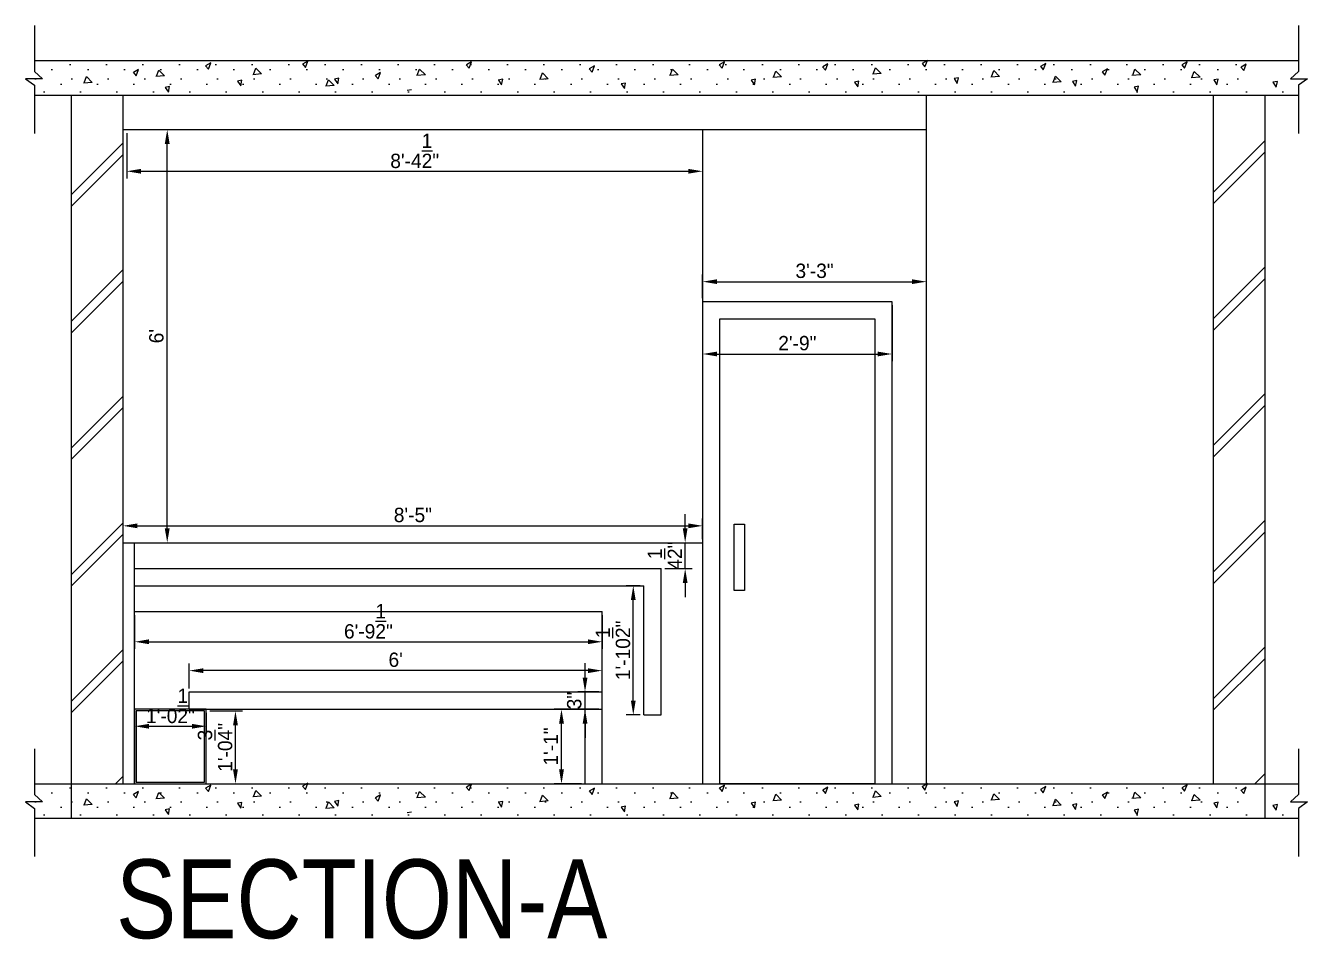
# Model space of a CAD drawing. Header units: millimetres. Extents: x 2862 to 4438, y 133 to 1198.
# Drawn here: x 3275.3 to 3498.7, y 1016.7 to 1175.9 of the extents above; entities that cross this region are included whole.
import ezdxf

# ---------------------------------------------------------------- set-up
doc = ezdxf.new("R2010")
doc.units = ezdxf.units.MM
doc.layers.add('TXT', color=7, linetype='Continuous', lineweight=25)
doc.styles.add('stylus BT', font='swissc.ttf')
doc.dimstyles.new('ISO-25', dxfattribs={"dimtxt": 2.5, "dimasz": 2.5, "dimexe": 1.25, "dimexo": 0.625, "dimtad": 1, "dimlunit": 4, "dimtxsty": 'Standard', "dimcen": 2.5, "dimadec": 0, "dimazin": 0, "dimtfac": 1, "dimtmove": 0, "dimatfit": 3, "dimfxl": 1, "dimarcsym": 0})
pattern_1 = [(0, (967.102, 808.7163), (3.175, 6.35), [0, -6.35])]
pattern_2 = [(0, (957.367, 810.053), (3.175, 6.35), [0, -6.35])]
pattern_3 = [(0, (959.24, 810.988), (3.175, 6.35), [0, -6.35])]
pattern_4 = [(0, (955.7275, 812.592), (3.175, 6.35), [0, -6.35])]
pattern_5 = [(0, (958.939, 813.4606), (3.175, 6.35), [0, -6.35])]
pattern_6 = [(0, (967.102, 682.7163), (3.175, 6.35), [0, -6.35])]
pattern_7 = [(0, (957.367, 684.053), (3.175, 6.35), [0, -6.35])]
pattern_8 = [(0, (959.24, 684.988), (3.175, 6.35), [0, -6.35])]
pattern_9 = [(0, (955.7275, 686.592), (3.175, 6.35), [0, -6.35])]
pattern_10 = [(0, (958.939, 687.4606), (3.175, 6.35), [0, -6.35])]

# ---------------------------------------------------------------- blocks, each defined once
blk = doc.blocks.new('*D14')
at = {"color": 0, "lineweight": -2}
for p, q in [((3292.91, 1157.75), (3301.22, 1157.75)), ((3299.97, 1088.25), (3299.97, 1155.25)), ((3292.91, 1085.75), (3301.22, 1085.75))]:
    blk.add_line(p, q, dxfattribs=at)
at = {"color": 0}
for points in [[(3299.55, 1155.25), (3300.39, 1155.25), (3299.97, 1157.75)], [(3299.55, 1088.25), (3300.39, 1088.25), (3299.97, 1085.75)]]:
    blk.add_solid(points, dxfattribs=at)
at = {"layer": 'Defpoints', "color": 0}
for p in [(3292.28, 1157.75), (3299.97, 1157.75), (3292.28, 1085.75)]:
    blk.add_point(p, dxfattribs=at)
at = {"color": 0, "insert": (3298.09, 1121.75), "char_height": 2.5, "attachment_point": 5, "rotation": 90}
blk.add_mtext("6'", dxfattribs=at)
blk = doc.blocks.new('*D15')
at = {"color": 0, "lineweight": -2}
for p, q in [((3292.91, 1157.13), (3292.91, 1149.23)), ((3393.28, 1157.13), (3393.28, 1149.23)), ((3295.41, 1150.48), (3390.78, 1150.48))]:
    blk.add_line(p, q, dxfattribs=at)
at = {"color": 0}
for points in [[(3295.41, 1150.89), (3295.41, 1150.06), (3292.91, 1150.48)], [(3390.78, 1150.89), (3390.78, 1150.06), (3393.28, 1150.48)]]:
    blk.add_solid(points, dxfattribs=at)
at = {"layer": 'Defpoints', "color": 0}
for p in [(3292.91, 1157.75), (3393.28, 1157.75), (3393.28, 1150.48)]:
    blk.add_point(p, dxfattribs=at)
at = {"color": 0, "insert": (3343.1, 1154.02), "char_height": 2.5, "attachment_point": 5}
blk.add_mtext('8\'-4{\\H1.000000x;\\S1/2;}"', dxfattribs=at)
blk = doc.blocks.new('*D16')
at = {"color": 0, "lineweight": -2}
for p, q in [((3292.28, 1086.38), (3292.28, 1089.95)), ((3294.78, 1088.7), (3390.78, 1088.7)), ((3393.28, 1086.38), (3393.28, 1089.95))]:
    blk.add_line(p, q, dxfattribs=at)
at = {"color": 0}
for points in [[(3294.78, 1089.12), (3294.78, 1088.28), (3292.28, 1088.7)], [(3390.78, 1089.12), (3390.78, 1088.28), (3393.28, 1088.7)]]:
    blk.add_solid(points, dxfattribs=at)
at = {"layer": 'Defpoints', "color": 0}
for p in [(3393.28, 1088.7), (3292.28, 1085.75), (3393.28, 1085.75)]:
    blk.add_point(p, dxfattribs=at)
at = {"color": 0, "insert": (3342.78, 1090.58), "char_height": 2.5, "attachment_point": 5}
blk.add_mtext('8\'-5"', dxfattribs=at)
blk = doc.blocks.new('*D17')
at = {"color": 0, "lineweight": -2}
for p, q in [((3390.23, 1088.25), (3390.23, 1090.75)), ((3386.66, 1085.75), (3391.48, 1085.75)), ((3390.23, 1081.25), (3390.23, 1085.75)), ((3386.66, 1081.25), (3391.48, 1081.25)), ((3390.23, 1078.75), (3390.23, 1076.25))]:
    blk.add_line(p, q, dxfattribs=at)
at = {"color": 0}
for points in [[(3389.82, 1088.25), (3390.65, 1088.25), (3390.23, 1085.75)], [(3389.82, 1078.75), (3390.65, 1078.75), (3390.23, 1081.25)]]:
    blk.add_solid(points, dxfattribs=at)
at = {"layer": 'Defpoints', "color": 0}
for p in [(3386.03, 1085.75), (3390.23, 1085.75), (3386.03, 1081.25)]:
    blk.add_point(p, dxfattribs=at)
at = {"color": 0, "insert": (3386.69, 1083.5), "char_height": 2.5, "attachment_point": 5, "rotation": 90}
blk.add_mtext('4{\\H1.000000x;\\S1/2;}"', dxfattribs=at)
blk = doc.blocks.new('*D18')
at = {"color": 0, "lineweight": -2}
for p, q in [((3382.41, 1078.25), (3379.94, 1078.25)), ((3381.19, 1058.25), (3381.19, 1075.75)), ((3382.41, 1055.75), (3379.94, 1055.75))]:
    blk.add_line(p, q, dxfattribs=at)
at = {"color": 0}
for points in [[(3380.77, 1075.75), (3381.61, 1075.75), (3381.19, 1078.25)], [(3380.77, 1058.25), (3381.61, 1058.25), (3381.19, 1055.75)]]:
    blk.add_solid(points, dxfattribs=at)
at = {"layer": 'Defpoints', "color": 0}
for p in [(3381.19, 1078.25), (3383.03, 1078.25), (3383.03, 1055.75)]:
    blk.add_point(p, dxfattribs=at)
at = {"color": 0, "insert": (3377.65, 1067), "char_height": 2.5, "attachment_point": 5, "rotation": 90}
blk.add_mtext('1\'-10{\\H1.000000x;\\S1/2;}"', dxfattribs=at)
blk = doc.blocks.new('*D19')
at = {"color": 0, "lineweight": -2}
for p, q in [((3303.78, 1060.38), (3303.78, 1064.72)), ((3373.28, 1063.47), (3306.28, 1063.47)), ((3375.78, 1060.38), (3375.78, 1064.72))]:
    blk.add_line(p, q, dxfattribs=at)
at = {"color": 0}
for points in [[(3306.28, 1063.89), (3306.28, 1063.05), (3303.78, 1063.47)], [(3373.28, 1063.89), (3373.28, 1063.05), (3375.78, 1063.47)]]:
    blk.add_solid(points, dxfattribs=at)
at = {"layer": 'Defpoints', "color": 0}
for p in [(3303.78, 1063.47), (3303.78, 1059.75), (3375.78, 1059.75)]:
    blk.add_point(p, dxfattribs=at)
at = {"color": 0, "insert": (3339.78, 1065.35), "char_height": 2.5, "attachment_point": 5}
blk.add_mtext("6'", dxfattribs=at)
blk = doc.blocks.new('*D20')
at = {"color": 0, "lineweight": -2}
for p, q in [((3372.16, 1056.75), (3367.43, 1056.75)), ((3368.68, 1046.25), (3368.68, 1054.25)), ((3372.16, 1043.75), (3367.43, 1043.75))]:
    blk.add_line(p, q, dxfattribs=at)
at = {"color": 0}
for points in [[(3368.26, 1054.25), (3369.1, 1054.25), (3368.68, 1056.75)], [(3368.26, 1046.25), (3369.1, 1046.25), (3368.68, 1043.75)]]:
    blk.add_solid(points, dxfattribs=at)
at = {"layer": 'Defpoints', "color": 0}
for p in [(3368.68, 1056.75), (3372.78, 1056.75), (3372.78, 1043.75)]:
    blk.add_point(p, dxfattribs=at)
at = {"color": 0, "insert": (3366.8, 1050.25), "char_height": 2.5, "attachment_point": 5, "rotation": 90}
blk.add_mtext('1\'-1"', dxfattribs=at)
blk = doc.blocks.new('*D21')
at = {"color": 0, "lineweight": -2}
for p, q in [((3372.78, 1062.25), (3372.78, 1064.75)), ((3375.16, 1059.75), (3371.53, 1059.75)), ((3372.78, 1056.75), (3372.78, 1059.75)), ((3375.16, 1056.75), (3371.53, 1056.75)), ((3372.78, 1054.25), (3372.78, 1051.75))]:
    blk.add_line(p, q, dxfattribs=at)
at = {"color": 0}
for points in [[(3372.37, 1062.25), (3373.2, 1062.25), (3372.78, 1059.75)], [(3372.37, 1054.25), (3373.2, 1054.25), (3372.78, 1056.75)]]:
    blk.add_solid(points, dxfattribs=at)
at = {"layer": 'Defpoints', "color": 0}
for p in [(3372.78, 1059.75), (3375.78, 1059.75), (3375.78, 1056.75)]:
    blk.add_point(p, dxfattribs=at)
at = {"color": 0, "insert": (3370.91, 1058.25), "char_height": 2.5, "attachment_point": 5, "rotation": 90}
blk.add_mtext('3"', dxfattribs=at)
blk = doc.blocks.new('*D22')
at = {"color": 0, "lineweight": -2}
for p, q in [((3294.28, 1056.13), (3294.28, 1052.53)), ((3306.78, 1056.13), (3306.78, 1052.53)), ((3296.78, 1053.78), (3304.28, 1053.78))]:
    blk.add_line(p, q, dxfattribs=at)
at = {"color": 0}
for points in [[(3296.78, 1054.19), (3296.78, 1053.36), (3294.28, 1053.78)], [(3304.28, 1054.19), (3304.28, 1053.36), (3306.78, 1053.78)]]:
    blk.add_solid(points, dxfattribs=at)
at = {"layer": 'Defpoints', "color": 0}
for p in [(3294.28, 1056.75), (3306.78, 1056.75), (3306.78, 1053.78)]:
    blk.add_point(p, dxfattribs=at)
at = {"color": 0, "insert": (3300.53, 1057.32), "char_height": 2.5, "attachment_point": 5}
blk.add_mtext('1\'-0{\\H1.000000x;\\S1/2;}"', dxfattribs=at)
blk = doc.blocks.new('*D23')
at = {"color": 0, "lineweight": -2}
for p, q in [((3307.41, 1056.45), (3313.11, 1056.45)), ((3311.86, 1046.25), (3311.86, 1053.95)), ((3307.41, 1043.75), (3313.11, 1043.75))]:
    blk.add_line(p, q, dxfattribs=at)
at = {"color": 0}
for points in [[(3311.44, 1053.95), (3312.28, 1053.95), (3311.86, 1056.45)], [(3311.44, 1046.25), (3312.28, 1046.25), (3311.86, 1043.75)]]:
    blk.add_solid(points, dxfattribs=at)
at = {"layer": 'Defpoints', "color": 0}
for p in [(3306.78, 1056.45), (3311.86, 1056.45), (3306.78, 1043.75)]:
    blk.add_point(p, dxfattribs=at)
at = {"color": 0, "insert": (3308.32, 1050.1), "char_height": 2.5, "attachment_point": 5, "rotation": 90}
blk.add_mtext('1\'-0{\\H1.000000x;\\S3/4;}"', dxfattribs=at)
blk = doc.blocks.new('*D24')
at = {"color": 0, "lineweight": -2}
for p, q in [((3294.28, 1073.13), (3294.28, 1067.25)), ((3375.78, 1073.13), (3375.78, 1067.25)), ((3296.78, 1068.5), (3373.28, 1068.5))]:
    blk.add_line(p, q, dxfattribs=at)
at = {"color": 0}
for points in [[(3296.78, 1068.92), (3296.78, 1068.09), (3294.28, 1068.5)], [(3373.28, 1068.92), (3373.28, 1068.09), (3375.78, 1068.5)]]:
    blk.add_solid(points, dxfattribs=at)
at = {"layer": 'Defpoints', "color": 0}
for p in [(3294.28, 1073.75), (3375.78, 1073.75), (3375.78, 1068.5)]:
    blk.add_point(p, dxfattribs=at)
at = {"color": 0, "insert": (3335.03, 1072.05), "char_height": 2.5, "attachment_point": 5}
blk.add_mtext('6\'-9{\\H1.000000x;\\S1/2;}"', dxfattribs=at)
blk = doc.blocks.new('*D25')
at = {"color": 0, "lineweight": -2}
for p, q in [((3393.28, 1128.38), (3393.28, 1132.49)), ((3432.28, 1128.38), (3432.28, 1132.49)), ((3395.78, 1131.24), (3429.78, 1131.24))]:
    blk.add_line(p, q, dxfattribs=at)
at = {"color": 0}
for points in [[(3395.78, 1131.66), (3395.78, 1130.83), (3393.28, 1131.24)], [(3429.78, 1131.66), (3429.78, 1130.83), (3432.28, 1131.24)]]:
    blk.add_solid(points, dxfattribs=at)
at = {"layer": 'Defpoints', "color": 0}
for p in [(3432.28, 1131.24), (3393.28, 1127.75), (3432.28, 1127.75)]:
    blk.add_point(p, dxfattribs=at)
at = {"color": 0, "insert": (3412.78, 1133.12), "char_height": 2.5, "attachment_point": 5}
blk.add_mtext('3\'-3"', dxfattribs=at)
blk = doc.blocks.new('*D26')
at = {"color": 0, "lineweight": -2}
for p, q in [((3393.28, 1127.13), (3393.28, 1117.39)), ((3426.28, 1127.13), (3426.28, 1117.39)), ((3395.78, 1118.64), (3423.78, 1118.64))]:
    blk.add_line(p, q, dxfattribs=at)
at = {"color": 0}
for points in [[(3395.78, 1119.06), (3395.78, 1118.22), (3393.28, 1118.64)], [(3423.78, 1119.06), (3423.78, 1118.22), (3426.28, 1118.64)]]:
    blk.add_solid(points, dxfattribs=at)
at = {"layer": 'Defpoints', "color": 0}
for p in [(3393.28, 1127.75), (3426.28, 1127.75), (3426.28, 1118.64)]:
    blk.add_point(p, dxfattribs=at)
at = {"color": 0, "insert": (3409.78, 1120.52), "char_height": 2.5, "attachment_point": 5}
blk.add_mtext('2\'-9"', dxfattribs=at)

msp = doc.modelspace()

# ---------------------------------------------------------------- hatches: boundary and pattern name
h = msp.add_hatch()
h.set_pattern_fill('DOTS', color=256, scale=4, style=0)
h.set_pattern_definition(pattern_5)
h.paths.add_polyline_path([(3276.858, 1175.027), (3276.858, 1169.027), (3488.937, 1169.027), (3488.937, 1170.739), (3490.5, 1171.885), (3487.577, 1171.885), (3488.937, 1173.147), (3488.937, 1175.027)])
h = msp.add_hatch()
h.set_pattern_fill('DOTS', color=256, scale=4, style=0)
h.set_pattern_definition(pattern_5)
h.paths.add_polyline_path([(3276.858, 1175.027), (3276.858, 1169.027), (3488.937, 1169.027), (3488.937, 1170.739), (3490.5, 1171.885), (3487.577, 1171.885), (3488.937, 1173.147), (3488.937, 1175.027)])
h = msp.add_hatch()
h.set_pattern_fill('DOTS', color=256, scale=4, style=0)
h.set_pattern_definition(pattern_4)
h.paths.add_polyline_path([(3276.858, 1174.158), (3276.858, 1168.158), (3485.726, 1168.158), (3485.726, 1169.87), (3487.288, 1171.017), (3484.366, 1171.017), (3485.726, 1172.279), (3485.726, 1174.158)])
h = msp.add_hatch()
h.set_pattern_fill('DOTS', color=256, scale=4, style=0)
h.set_pattern_definition(pattern_4)
h.paths.add_polyline_path([(3276.858, 1174.158), (3276.858, 1168.158), (3485.726, 1168.158), (3485.726, 1169.87), (3487.288, 1171.017), (3484.366, 1171.017), (3485.726, 1172.279), (3485.726, 1174.158)])
h = msp.add_hatch()
h.set_pattern_fill('DOTS', color=256, scale=4, style=0)
h.set_pattern_definition(pattern_3)
h.paths.add_polyline_path([(3276.858, 1172.554), (3276.858, 1167.873), (3278.218, 1166.61), (3275.295, 1166.61), (3275.372, 1166.554), (3489.238, 1166.554), (3489.238, 1168.266), (3490.801, 1169.413), (3487.878, 1169.413), (3489.238, 1170.675), (3489.238, 1172.554)])
h = msp.add_hatch()
h.set_pattern_fill('DOTS', color=256, scale=4, style=0)
h.set_pattern_definition(pattern_3)
h.paths.add_polyline_path([(3276.858, 1172.554), (3276.858, 1167.873), (3278.218, 1166.61), (3275.295, 1166.61), (3275.372, 1166.554), (3489.238, 1166.554), (3489.238, 1168.266), (3490.801, 1169.413), (3487.878, 1169.413), (3489.238, 1170.675), (3489.238, 1172.554)])
h = msp.add_hatch()
h.set_pattern_fill('DOTS', color=256, scale=4, style=0)
h.set_pattern_definition(pattern_2)
h.paths.add_polyline_path([(3276.858, 1171.619), (3276.858, 1167.873), (3278.218, 1166.61), (3275.295, 1166.61), (3276.646, 1165.619), (3487.365, 1165.619), (3487.365, 1167.331), (3488.927, 1168.477), (3486.005, 1168.477), (3487.365, 1169.74), (3487.365, 1171.619)])
h = msp.add_hatch()
h.set_pattern_fill('DOTS', color=256, scale=4, style=0)
h.set_pattern_definition(pattern_2)
h.paths.add_polyline_path([(3276.858, 1171.619), (3276.858, 1167.873), (3278.218, 1166.61), (3275.295, 1166.61), (3276.646, 1165.619), (3487.365, 1165.619), (3487.365, 1167.331), (3488.927, 1168.477), (3486.005, 1168.477), (3487.365, 1169.74), (3487.365, 1171.619)])
h = msp.add_hatch()
h.set_pattern_fill('DOTS', color=256, scale=4, style=0)
h.set_pattern_definition(pattern_1)
h.paths.add_polyline_path([(3497.1, 1164.283), (3497.1, 1165.994), (3498.663, 1167.141), (3495.74, 1167.141), (3497.1, 1168.403), (3497.1, 1170.283), (3276.858, 1170.283), (3276.858, 1168.403), (3278.218, 1167.141), (3275.295, 1167.141), (3276.858, 1165.994), (3276.858, 1164.283)])
h = msp.add_hatch()
h.set_pattern_fill('DOTS', color=256, scale=4, style=0)
h.set_pattern_definition(pattern_1)
h.paths.add_polyline_path([(3497.1, 1164.283), (3497.1, 1165.994), (3498.663, 1167.141), (3495.74, 1167.141), (3497.1, 1168.403), (3497.1, 1170.283), (3276.858, 1170.283), (3276.858, 1168.403), (3278.218, 1167.141), (3275.295, 1167.141), (3276.858, 1165.994), (3276.858, 1164.283)])
h = msp.add_hatch()
h.set_pattern_fill('JIS_LC_8A', color=256, scale=2, style=0)
h.set_pattern_definition([(45, (78.988, 479.22), (-11.030866, 11.030866), []), (45, (80.988, 479.22), (-11.030866, 11.030866), [])])
h.paths.add_polyline_path([(3292.284, 1163.752), (3283.284, 1163.752), (3283.284, 1043.752), (3292.284, 1043.752)])
h.paths.add_polyline_path([(3491.284, 1163.752), (3482.284, 1163.752), (3482.284, 1043.752), (3491.284, 1043.752)])
h = msp.add_hatch()
h.set_pattern_fill('DOTS', color=256, scale=4, style=0)
h.set_pattern_definition(pattern_10)
h.paths.add_polyline_path([(3276.858, 1049.027), (3276.858, 1043.027), (3488.937, 1043.027), (3488.937, 1044.739), (3490.5, 1045.885), (3487.577, 1045.885), (3488.937, 1047.147), (3488.937, 1049.027)])
h = msp.add_hatch()
h.set_pattern_fill('DOTS', color=256, scale=4, style=0)
h.set_pattern_definition(pattern_10)
h.paths.add_polyline_path([(3276.858, 1049.027), (3276.858, 1043.027), (3488.937, 1043.027), (3488.937, 1044.739), (3490.5, 1045.885), (3487.577, 1045.885), (3488.937, 1047.147), (3488.937, 1049.027)])
h = msp.add_hatch()
h.set_pattern_fill('DOTS', color=256, scale=4, style=0)
h.set_pattern_definition(pattern_9)
h.paths.add_polyline_path([(3276.858, 1048.158), (3276.858, 1042.158), (3485.726, 1042.158), (3485.726, 1043.87), (3487.288, 1045.017), (3484.366, 1045.017), (3485.726, 1046.279), (3485.726, 1048.158)])
h = msp.add_hatch()
h.set_pattern_fill('DOTS', color=256, scale=4, style=0)
h.set_pattern_definition(pattern_9)
h.paths.add_polyline_path([(3276.858, 1048.158), (3276.858, 1042.158), (3485.726, 1042.158), (3485.726, 1043.87), (3487.288, 1045.017), (3484.366, 1045.017), (3485.726, 1046.279), (3485.726, 1048.158)])
h = msp.add_hatch()
h.set_pattern_fill('DOTS', color=256, scale=4, style=0)
h.set_pattern_definition(pattern_8)
h.paths.add_polyline_path([(3276.858, 1046.554), (3276.858, 1041.873), (3278.218, 1040.61), (3275.295, 1040.61), (3275.372, 1040.554), (3489.238, 1040.554), (3489.238, 1042.266), (3490.801, 1043.413), (3487.878, 1043.413), (3489.238, 1044.675), (3489.238, 1046.554)])
h = msp.add_hatch()
h.set_pattern_fill('DOTS', color=256, scale=4, style=0)
h.set_pattern_definition(pattern_8)
h.paths.add_polyline_path([(3276.858, 1046.554), (3276.858, 1041.873), (3278.218, 1040.61), (3275.295, 1040.61), (3275.372, 1040.554), (3489.238, 1040.554), (3489.238, 1042.266), (3490.801, 1043.413), (3487.878, 1043.413), (3489.238, 1044.675), (3489.238, 1046.554)])
h = msp.add_hatch()
h.set_pattern_fill('DOTS', color=256, scale=4, style=0)
h.set_pattern_definition(pattern_7)
h.paths.add_polyline_path([(3276.858, 1045.619), (3276.858, 1041.873), (3278.218, 1040.61), (3275.295, 1040.61), (3276.646, 1039.619), (3487.365, 1039.619), (3487.365, 1041.331), (3488.927, 1042.477), (3486.005, 1042.477), (3487.365, 1043.74), (3487.365, 1045.619)])
h = msp.add_hatch()
h.set_pattern_fill('DOTS', color=256, scale=4, style=0)
h.set_pattern_definition(pattern_7)
h.paths.add_polyline_path([(3276.858, 1045.619), (3276.858, 1041.873), (3278.218, 1040.61), (3275.295, 1040.61), (3276.646, 1039.619), (3487.365, 1039.619), (3487.365, 1041.331), (3488.927, 1042.477), (3486.005, 1042.477), (3487.365, 1043.74), (3487.365, 1045.619)])
h = msp.add_hatch()
h.set_pattern_fill('DOTS', color=256, scale=4, style=0)
h.set_pattern_definition(pattern_6)
h.paths.add_polyline_path([(3497.1, 1038.283), (3497.1, 1039.994), (3498.663, 1041.141), (3495.74, 1041.141), (3497.1, 1042.403), (3497.1, 1044.283), (3276.858, 1044.283), (3276.858, 1042.403), (3278.218, 1041.141), (3275.295, 1041.141), (3276.858, 1039.994), (3276.858, 1038.283)])
h = msp.add_hatch()
h.set_pattern_fill('DOTS', color=256, scale=4, style=0)
h.set_pattern_definition(pattern_6)
h.paths.add_polyline_path([(3497.1, 1038.283), (3497.1, 1039.994), (3498.663, 1041.141), (3495.74, 1041.141), (3497.1, 1042.403), (3497.1, 1044.283), (3276.858, 1044.283), (3276.858, 1042.403), (3278.218, 1041.141), (3275.295, 1041.141), (3276.858, 1039.994), (3276.858, 1038.283)])

# ---------------------------------------------------------------- linework, layer by layer
for p, q in [((3276.858, 1175.851), (3276.858, 1167.873)), ((3276.858, 1175.851), (3276.858, 1167.873)), ((3497.1, 1175.851), (3497.1, 1167.873)), ((3497.1, 1175.851), (3497.1, 1167.873)), ((3276.858, 1169.752), (3497.1, 1169.752)), ((3276.858, 1169.752), (3497.1, 1169.752)), ((3283.284, 1169.752), (3491.284, 1169.752)), ((3294.975, 1168.235), (3294.067, 1167.704)), ((3294.975, 1168.235), (3294.067, 1167.704)), ((3294.554, 1167.129), (3294.975, 1168.235)), ((3294.554, 1167.129), (3294.975, 1168.235)), ((3306.643, 1168.857), (3307.152, 1168.26)), ((3306.643, 1168.857), (3307.152, 1168.26)), ((3307.573, 1169.365), (3306.665, 1168.834)), ((3307.573, 1169.365), (3306.665, 1168.834)), ((3307.152, 1168.26), (3307.573, 1169.365)), ((3307.152, 1168.26), (3307.573, 1169.365)), ((3314.996, 1167.345), (3315.397, 1168.427)), ((3314.996, 1167.345), (3315.397, 1168.427)), ((3315.397, 1168.427), (3316.399, 1167.426)), ((3315.397, 1168.427), (3316.399, 1167.426)), ((3323.536, 1169.18), (3324.045, 1168.583)), ((3323.536, 1169.18), (3324.045, 1168.583)), ((3324.466, 1169.689), (3323.558, 1169.158)), ((3324.466, 1169.689), (3323.558, 1169.158)), ((3324.045, 1168.583), (3324.466, 1169.689)), ((3324.045, 1168.583), (3324.466, 1169.689)), ((3343.554, 1167.199), (3343.955, 1168.28)), ((3343.554, 1167.199), (3343.955, 1168.28)), ((3343.955, 1168.28), (3344.958, 1167.279)), ((3343.955, 1168.28), (3344.958, 1167.279)), ((3352.094, 1169.034), (3352.603, 1168.437)), ((3352.094, 1169.034), (3352.603, 1168.437)), ((3353.024, 1169.542), (3352.116, 1169.012)), ((3353.024, 1169.542), (3352.116, 1169.012)), ((3352.603, 1168.437), (3353.024, 1169.542)), ((3352.603, 1168.437), (3353.024, 1169.542)), ((3373.489, 1168.354), (3373.998, 1167.757)), ((3373.489, 1168.354), (3373.998, 1167.757)), ((3374.419, 1168.863), (3373.511, 1168.332)), ((3374.419, 1168.863), (3373.511, 1168.332)), ((3373.998, 1167.757), (3374.419, 1168.863)), ((3373.998, 1167.757), (3374.419, 1168.863)), ((3387.609, 1167.198), (3388.01, 1168.279)), ((3387.609, 1167.198), (3388.01, 1168.279)), ((3388.01, 1168.279), (3389.012, 1167.278)), ((3388.01, 1168.279), (3389.012, 1167.278)), ((3396.149, 1169.033), (3396.658, 1168.435)), ((3396.149, 1169.033), (3396.658, 1168.435)), ((3397.079, 1169.541), (3396.171, 1169.01)), ((3397.079, 1169.541), (3396.171, 1169.01)), ((3396.658, 1168.435), (3397.079, 1169.541)), ((3396.658, 1168.435), (3397.079, 1169.541)), ((3414.178, 1168.682), (3414.687, 1168.085)), ((3414.178, 1168.682), (3414.687, 1168.085)), ((3415.107, 1169.191), (3414.2, 1168.66)), ((3415.107, 1169.191), (3414.2, 1168.66)), ((3414.687, 1168.085), (3415.107, 1169.191)), ((3414.687, 1168.085), (3415.107, 1169.191)), ((3422.976, 1167.436), (3423.377, 1168.517)), ((3422.976, 1167.436), (3423.377, 1168.517)), ((3423.377, 1168.517), (3424.379, 1167.516)), ((3423.377, 1168.517), (3424.379, 1167.516)), ((3431.516, 1169.271), (3432.025, 1168.674)), ((3431.516, 1169.271), (3432.025, 1168.674)), ((3432.446, 1169.779), (3431.538, 1169.249)), ((3432.446, 1169.779), (3431.538, 1169.249)), ((3432.025, 1168.674), (3432.446, 1169.779)), ((3432.025, 1168.674), (3432.446, 1169.779)), ((3452.136, 1168.766), (3452.646, 1168.169)), ((3452.136, 1168.766), (3452.646, 1168.169)), ((3453.066, 1169.275), (3452.158, 1168.744)), ((3453.066, 1169.275), (3452.158, 1168.744)), ((3452.646, 1168.169), (3453.066, 1169.275)), ((3452.646, 1168.169), (3453.066, 1169.275)), ((3463.816, 1168.317), (3462.908, 1167.787)), ((3463.816, 1168.317), (3462.908, 1167.787)), ((3463.395, 1167.212), (3463.816, 1168.317)), ((3463.395, 1167.212), (3463.816, 1168.317)), ((3468.22, 1167.213), (3468.621, 1168.294)), ((3468.22, 1167.213), (3468.621, 1168.294)), ((3468.621, 1168.294), (3469.624, 1167.293)), ((3468.621, 1168.294), (3469.624, 1167.293)), ((3476.76, 1169.047), (3477.269, 1168.45)), ((3476.76, 1169.047), (3477.269, 1168.45)), ((3477.69, 1169.556), (3476.782, 1169.025)), ((3477.69, 1169.556), (3476.782, 1169.025)), ((3477.269, 1168.45), (3477.69, 1169.556)), ((3477.269, 1168.45), (3477.69, 1169.556)), ((3487.092, 1168.634), (3487.601, 1168.037)), ((3487.092, 1168.634), (3487.601, 1168.037)), ((3488.022, 1169.143), (3487.114, 1168.612)), ((3488.022, 1169.143), (3487.114, 1168.612)), ((3487.601, 1168.037), (3488.022, 1169.143)), ((3487.601, 1168.037), (3488.022, 1169.143)), ((3278.218, 1166.61), (3275.295, 1166.61)), ((3275.295, 1166.61), (3276.858, 1165.464)), ((3278.218, 1166.61), (3275.295, 1166.61)), ((3275.295, 1166.61), (3276.858, 1165.464)), ((3276.858, 1167.873), (3278.218, 1166.61)), ((3276.858, 1167.873), (3278.218, 1166.61)), ((3285.505, 1165.892), (3285.906, 1166.973)), ((3285.505, 1165.892), (3285.906, 1166.973)), ((3285.906, 1166.973), (3286.908, 1165.972)), ((3285.906, 1166.973), (3286.908, 1165.972)), ((3294.045, 1167.726), (3294.554, 1167.129)), ((3294.045, 1167.726), (3294.554, 1167.129)), ((3299.507, 1167.102), (3297.983, 1166.982)), ((3299.507, 1167.102), (3297.983, 1166.982)), ((3298.103, 1167.022), (3298.504, 1168.103)), ((3298.103, 1167.022), (3298.504, 1168.103)), ((3298.504, 1168.103), (3299.507, 1167.102)), ((3298.504, 1168.103), (3299.507, 1167.102)), ((3312.987, 1166.356), (3312.217, 1166.202)), ((3312.987, 1166.356), (3312.217, 1166.202)), ((3312.223, 1166.199), (3312.786, 1165.373)), ((3312.223, 1166.199), (3312.786, 1165.373)), ((3312.786, 1165.373), (3312.987, 1166.356)), ((3312.786, 1165.373), (3312.987, 1166.356)), ((3316.399, 1167.426), (3314.876, 1167.305)), ((3316.399, 1167.426), (3314.876, 1167.305)), ((3327.686, 1165.343), (3328.087, 1166.424)), ((3327.686, 1165.343), (3328.087, 1166.424)), ((3328.087, 1166.424), (3329.089, 1165.423)), ((3328.087, 1166.424), (3329.089, 1165.423)), ((3329.88, 1166.679), (3329.109, 1166.526)), ((3329.88, 1166.679), (3329.109, 1166.526)), ((3329.116, 1166.522), (3329.679, 1165.696)), ((3329.116, 1166.522), (3329.679, 1165.696)), ((3329.679, 1165.696), (3329.88, 1166.679)), ((3329.679, 1165.696), (3329.88, 1166.679)), ((3336.225, 1167.178), (3336.735, 1166.581)), ((3336.225, 1167.178), (3336.735, 1166.581)), ((3337.155, 1167.686), (3336.248, 1167.156)), ((3337.155, 1167.686), (3336.248, 1167.156)), ((3336.735, 1166.581), (3337.155, 1167.686)), ((3336.735, 1166.581), (3337.155, 1167.686)), ((3344.958, 1167.279), (3343.434, 1167.159)), ((3344.958, 1167.279), (3343.434, 1167.159)), ((3358.438, 1166.533), (3357.668, 1166.379)), ((3358.438, 1166.533), (3357.668, 1166.379)), ((3357.674, 1166.376), (3358.237, 1165.55)), ((3357.674, 1166.376), (3358.237, 1165.55)), ((3358.237, 1165.55), (3358.438, 1166.533)), ((3358.237, 1165.55), (3358.438, 1166.533)), ((3366.353, 1166.6), (3364.829, 1166.48)), ((3366.353, 1166.6), (3364.829, 1166.48)), ((3364.949, 1166.52), (3365.35, 1167.601)), ((3364.949, 1166.52), (3365.35, 1167.601)), ((3365.35, 1167.601), (3366.353, 1166.6)), ((3365.35, 1167.601), (3366.353, 1166.6)), ((3389.012, 1167.278), (3387.489, 1167.158)), ((3389.012, 1167.278), (3387.489, 1167.158)), ((3402.492, 1166.532), (3401.722, 1166.378)), ((3402.492, 1166.532), (3401.722, 1166.378)), ((3401.729, 1166.375), (3402.292, 1165.549)), ((3401.729, 1166.375), (3402.292, 1165.549)), ((3402.292, 1165.549), (3402.492, 1166.532)), ((3402.292, 1165.549), (3402.492, 1166.532)), ((3407.041, 1166.928), (3405.517, 1166.808)), ((3407.041, 1166.928), (3405.517, 1166.808)), ((3405.638, 1166.848), (3406.039, 1167.929)), ((3405.638, 1166.848), (3406.039, 1167.929)), ((3406.039, 1167.929), (3407.041, 1166.928)), ((3406.039, 1167.929), (3407.041, 1166.928)), ((3420.521, 1166.182), (3419.751, 1166.028)), ((3420.521, 1166.182), (3419.751, 1166.028)), ((3419.758, 1166.025), (3420.32, 1165.198)), ((3419.758, 1166.025), (3420.32, 1165.198)), ((3420.32, 1165.198), (3420.521, 1166.182)), ((3420.32, 1165.198), (3420.521, 1166.182)), ((3424.379, 1167.516), (3422.856, 1167.396)), ((3424.379, 1167.516), (3422.856, 1167.396)), ((3437.859, 1166.77), (3437.089, 1166.616)), ((3437.859, 1166.77), (3437.089, 1166.616)), ((3437.096, 1166.613), (3437.658, 1165.787)), ((3437.096, 1166.613), (3437.658, 1165.787)), ((3437.658, 1165.787), (3437.859, 1166.77)), ((3437.658, 1165.787), (3437.859, 1166.77)), ((3445, 1167.012), (3443.476, 1166.892)), ((3445, 1167.012), (3443.476, 1166.892)), ((3443.596, 1166.932), (3443.997, 1168.013)), ((3443.596, 1166.932), (3443.997, 1168.013)), ((3443.997, 1168.013), (3445, 1167.012)), ((3443.997, 1168.013), (3445, 1167.012)), ((3455.749, 1166.054), (3454.226, 1165.934)), ((3455.749, 1166.054), (3454.226, 1165.934)), ((3454.346, 1165.974), (3454.747, 1167.055)), ((3454.346, 1165.974), (3454.747, 1167.055)), ((3454.747, 1167.055), (3455.749, 1166.054)), ((3454.747, 1167.055), (3455.749, 1166.054)), ((3458.48, 1166.266), (3457.71, 1166.112)), ((3458.48, 1166.266), (3457.71, 1166.112)), ((3457.717, 1166.109), (3458.279, 1165.283)), ((3457.717, 1166.109), (3458.279, 1165.283)), ((3458.279, 1165.283), (3458.48, 1166.266)), ((3458.279, 1165.283), (3458.48, 1166.266)), ((3462.886, 1167.809), (3463.395, 1167.212)), ((3462.886, 1167.809), (3463.395, 1167.212)), ((3469.624, 1167.293), (3468.1, 1167.173)), ((3469.624, 1167.293), (3468.1, 1167.173)), ((3479.956, 1166.88), (3478.432, 1166.76)), ((3479.956, 1166.88), (3478.432, 1166.76)), ((3478.552, 1166.8), (3478.953, 1167.881)), ((3478.552, 1166.8), (3478.953, 1167.881)), ((3478.953, 1167.881), (3479.956, 1166.88)), ((3478.953, 1167.881), (3479.956, 1166.88)), ((3483.104, 1166.547), (3482.334, 1166.393)), ((3483.104, 1166.547), (3482.334, 1166.393)), ((3482.34, 1166.389), (3482.903, 1165.563)), ((3482.34, 1166.389), (3482.903, 1165.563)), ((3482.903, 1165.563), (3483.104, 1166.547)), ((3482.903, 1165.563), (3483.104, 1166.547)), ((3493.436, 1166.134), (3492.666, 1165.98)), ((3493.436, 1166.134), (3492.666, 1165.98)), ((3493.235, 1165.151), (3493.436, 1166.134)), ((3493.235, 1165.151), (3493.436, 1166.134)), ((3497.1, 1167.873), (3495.74, 1166.61)), ((3497.1, 1167.873), (3495.74, 1166.61)), ((3495.74, 1166.61), (3498.663, 1166.61)), ((3495.74, 1166.61), (3498.663, 1166.61)), ((3498.663, 1166.61), (3497.1, 1165.464)), ((3498.663, 1166.61), (3497.1, 1165.464)), ((3276.858, 1165.464), (3276.858, 1157.082)), ((3276.858, 1165.464), (3276.858, 1157.082)), ((3276.858, 1163.752), (3497.1, 1163.752)), ((3283.284, 1037.752), (3283.284, 1163.752)), ((3286.908, 1165.972), (3285.385, 1165.852)), ((3286.908, 1165.972), (3285.385, 1165.852)), ((3292.284, 1043.752), (3292.284, 1163.752)), ((3300.388, 1165.226), (3299.618, 1165.072)), ((3300.388, 1165.226), (3299.618, 1165.072)), ((3299.625, 1165.069), (3300.187, 1164.243)), ((3299.625, 1165.069), (3300.187, 1164.243)), ((3300.187, 1164.243), (3300.388, 1165.226)), ((3300.187, 1164.243), (3300.388, 1165.226)), ((3329.089, 1165.423), (3327.565, 1165.303)), ((3329.089, 1165.423), (3327.565, 1165.303)), ((3342.569, 1164.677), (3341.799, 1164.523)), ((3342.569, 1164.677), (3341.799, 1164.523)), ((3379.833, 1165.854), (3379.063, 1165.7)), ((3379.833, 1165.854), (3379.063, 1165.7)), ((3379.069, 1165.697), (3379.632, 1164.871)), ((3379.069, 1165.697), (3379.632, 1164.871)), ((3379.632, 1164.871), (3379.833, 1165.854)), ((3379.632, 1164.871), (3379.833, 1165.854)), ((3432.284, 1043.752), (3432.284, 1163.752)), ((3469.23, 1165.308), (3468.459, 1165.155)), ((3469.23, 1165.308), (3468.459, 1165.155)), ((3468.466, 1165.151), (3469.029, 1164.325)), ((3468.466, 1165.151), (3469.029, 1164.325)), ((3469.029, 1164.325), (3469.23, 1165.308)), ((3469.029, 1164.325), (3469.23, 1165.308)), ((3482.284, 1043.752), (3482.284, 1163.752)), ((3491.284, 1037.752), (3491.284, 1163.752)), ((3492.672, 1165.977), (3493.235, 1165.151)), ((3492.672, 1165.977), (3493.235, 1165.151)), ((3497.1, 1165.464), (3497.1, 1157.082)), ((3497.1, 1165.464), (3497.1, 1157.082)), ((3292.284, 1157.752), (3432.284, 1157.752)), ((3393.284, 1043.752), (3393.284, 1157.752)), ((3426.284, 1127.752), (3393.284, 1127.752)), ((3426.284, 1043.752), (3426.284, 1127.752)), ((3292.284, 1085.752), (3393.284, 1085.752)), ((3294.284, 1043.752), (3294.284, 1085.752)), ((3294.284, 1081.252), (3386.034, 1081.252)), ((3386.034, 1055.752), (3386.034, 1081.252)), ((3294.284, 1078.252), (3383.034, 1078.252)), ((3383.034, 1055.752), (3383.034, 1078.252)), ((3294.284, 1073.752), (3375.784, 1073.752)), ((3375.784, 1043.752), (3375.784, 1073.752)), ((3303.784, 1059.752), (3375.784, 1059.752)), ((3303.784, 1056.752), (3303.784, 1059.752)), ((3303.784, 1056.752), (3375.784, 1056.752)), ((3306.784, 1043.752), (3306.784, 1056.752)), ((3372.784, 1043.752), (3372.784, 1056.752)), ((3383.034, 1055.752), (3386.034, 1055.752)), ((3276.858, 1049.851), (3276.858, 1041.873)), ((3276.858, 1049.851), (3276.858, 1041.873)), ((3497.1, 1049.851), (3497.1, 1041.873)), ((3497.1, 1049.851), (3497.1, 1041.873)), ((3276.858, 1043.752), (3497.1, 1043.752)), ((3276.858, 1043.752), (3497.1, 1043.752)), ((3283.284, 1043.752), (3491.284, 1043.752)), ((3307.573, 1043.526), (3306.665, 1042.995)), ((3307.573, 1043.526), (3306.665, 1042.995)), ((3307.152, 1042.42), (3307.573, 1043.526)), ((3307.152, 1042.42), (3307.573, 1043.526)), ((3323.536, 1043.34), (3324.045, 1042.743)), ((3323.536, 1043.34), (3324.045, 1042.743)), ((3324.466, 1043.849), (3323.558, 1043.318)), ((3324.466, 1043.849), (3323.558, 1043.318)), ((3324.045, 1042.743), (3324.466, 1043.849)), ((3324.045, 1042.743), (3324.466, 1043.849)), ((3352.094, 1043.194), (3352.603, 1042.597)), ((3352.094, 1043.194), (3352.603, 1042.597)), ((3353.024, 1043.703), (3352.116, 1043.172)), ((3353.024, 1043.703), (3352.116, 1043.172)), ((3352.603, 1042.597), (3353.024, 1043.703)), ((3352.603, 1042.597), (3353.024, 1043.703)), ((3397.079, 1043.541), (3396.171, 1043.01)), ((3397.079, 1043.541), (3396.171, 1043.01)), ((3396.658, 1042.435), (3397.079, 1043.541)), ((3396.658, 1042.435), (3397.079, 1043.541)), ((3415.107, 1043.191), (3414.2, 1042.66)), ((3415.107, 1043.191), (3414.2, 1042.66)), ((3414.687, 1042.085), (3415.107, 1043.191)), ((3414.687, 1042.085), (3415.107, 1043.191)), ((3431.516, 1043.271), (3432.025, 1042.674)), ((3431.516, 1043.271), (3432.025, 1042.674)), ((3432.446, 1043.779), (3431.538, 1043.249)), ((3432.446, 1043.779), (3431.538, 1043.249)), ((3432.025, 1042.674), (3432.446, 1043.779)), ((3432.025, 1042.674), (3432.446, 1043.779)), ((3453.066, 1043.275), (3452.158, 1042.744)), ((3453.066, 1043.275), (3452.158, 1042.744)), ((3452.646, 1042.169), (3453.066, 1043.275)), ((3452.646, 1042.169), (3453.066, 1043.275)), ((3477.69, 1043.556), (3476.782, 1043.025)), ((3477.69, 1043.556), (3476.782, 1043.025)), ((3477.269, 1042.45), (3477.69, 1043.556)), ((3477.269, 1042.45), (3477.69, 1043.556)), ((3488.022, 1043.143), (3487.114, 1042.612)), ((3488.022, 1043.143), (3487.114, 1042.612)), ((3487.601, 1042.037), (3488.022, 1043.143)), ((3487.601, 1042.037), (3488.022, 1043.143)), ((3276.858, 1041.873), (3278.218, 1040.61)), ((3276.858, 1041.873), (3278.218, 1040.61)), ((3285.505, 1040.052), (3285.906, 1041.133)), ((3285.505, 1040.052), (3285.906, 1041.133)), ((3285.906, 1041.133), (3286.908, 1040.132)), ((3285.906, 1041.133), (3286.908, 1040.132)), ((3294.045, 1041.887), (3294.554, 1041.29)), ((3294.045, 1041.887), (3294.554, 1041.29)), ((3294.975, 1042.395), (3294.067, 1041.865)), ((3294.975, 1042.395), (3294.067, 1041.865)), ((3294.554, 1041.29), (3294.975, 1042.395)), ((3294.554, 1041.29), (3294.975, 1042.395)), ((3299.507, 1041.263), (3297.983, 1041.142)), ((3299.507, 1041.263), (3297.983, 1041.142)), ((3298.103, 1041.182), (3298.504, 1042.264)), ((3298.103, 1041.182), (3298.504, 1042.264)), ((3298.504, 1042.264), (3299.507, 1041.263)), ((3298.504, 1042.264), (3299.507, 1041.263)), ((3306.643, 1043.017), (3307.152, 1042.42)), ((3306.643, 1043.017), (3307.152, 1042.42)), ((3316.399, 1041.586), (3314.876, 1041.466)), ((3316.399, 1041.586), (3314.876, 1041.466)), ((3314.996, 1041.506), (3315.397, 1042.587)), ((3314.996, 1041.506), (3315.397, 1042.587)), ((3315.397, 1042.587), (3316.399, 1041.586)), ((3315.397, 1042.587), (3316.399, 1041.586)), ((3336.225, 1041.338), (3336.735, 1040.741)), ((3336.225, 1041.338), (3336.735, 1040.741)), ((3337.155, 1041.847), (3336.248, 1041.316)), ((3337.155, 1041.847), (3336.248, 1041.316)), ((3336.735, 1040.741), (3337.155, 1041.847)), ((3336.735, 1040.741), (3337.155, 1041.847)), ((3344.958, 1041.44), (3343.434, 1041.32)), ((3344.958, 1041.44), (3343.434, 1041.32)), ((3343.554, 1041.36), (3343.955, 1042.441)), ((3343.554, 1041.36), (3343.955, 1042.441)), ((3343.955, 1042.441), (3344.958, 1041.44)), ((3343.955, 1042.441), (3344.958, 1041.44)), ((3364.949, 1040.68), (3365.35, 1041.761)), ((3364.949, 1040.68), (3365.35, 1041.761)), ((3365.35, 1041.761), (3366.353, 1040.76)), ((3365.35, 1041.761), (3366.353, 1040.76)), ((3373.489, 1042.515), (3373.998, 1041.918)), ((3373.489, 1042.515), (3373.998, 1041.918)), ((3374.419, 1043.023), (3373.511, 1042.493)), ((3374.419, 1043.023), (3373.511, 1042.493)), ((3373.998, 1041.918), (3374.419, 1043.023)), ((3373.998, 1041.918), (3374.419, 1043.023)), ((3389.012, 1041.278), (3387.489, 1041.158)), ((3389.012, 1041.278), (3387.489, 1041.158)), ((3387.609, 1041.198), (3388.01, 1042.279)), ((3387.609, 1041.198), (3388.01, 1042.279)), ((3388.01, 1042.279), (3389.012, 1041.278)), ((3388.01, 1042.279), (3389.012, 1041.278)), ((3396.149, 1043.033), (3396.658, 1042.435)), ((3396.149, 1043.033), (3396.658, 1042.435)), ((3407.041, 1040.928), (3405.517, 1040.808)), ((3407.041, 1040.928), (3405.517, 1040.808)), ((3405.638, 1040.848), (3406.039, 1041.929)), ((3405.638, 1040.848), (3406.039, 1041.929)), ((3406.039, 1041.929), (3407.041, 1040.928)), ((3406.039, 1041.929), (3407.041, 1040.928)), ((3414.178, 1042.682), (3414.687, 1042.085)), ((3414.178, 1042.682), (3414.687, 1042.085)), ((3424.379, 1041.516), (3422.856, 1041.396)), ((3424.379, 1041.516), (3422.856, 1041.396)), ((3422.976, 1041.436), (3423.377, 1042.517)), ((3422.976, 1041.436), (3423.377, 1042.517)), ((3423.377, 1042.517), (3424.379, 1041.516)), ((3423.377, 1042.517), (3424.379, 1041.516)), ((3445, 1041.012), (3443.476, 1040.892)), ((3445, 1041.012), (3443.476, 1040.892)), ((3443.596, 1040.932), (3443.997, 1042.013)), ((3443.596, 1040.932), (3443.997, 1042.013)), ((3443.997, 1042.013), (3445, 1041.012)), ((3443.997, 1042.013), (3445, 1041.012)), ((3452.136, 1042.766), (3452.646, 1042.169)), ((3452.136, 1042.766), (3452.646, 1042.169)), ((3454.346, 1039.974), (3454.747, 1041.055)), ((3454.346, 1039.974), (3454.747, 1041.055)), ((3454.747, 1041.055), (3455.749, 1040.054)), ((3454.747, 1041.055), (3455.749, 1040.054)), ((3462.886, 1041.809), (3463.395, 1041.212)), ((3462.886, 1041.809), (3463.395, 1041.212)), ((3463.816, 1042.317), (3462.908, 1041.787)), ((3463.816, 1042.317), (3462.908, 1041.787)), ((3463.395, 1041.212), (3463.816, 1042.317)), ((3463.395, 1041.212), (3463.816, 1042.317)), ((3469.624, 1041.293), (3468.1, 1041.173)), ((3469.624, 1041.293), (3468.1, 1041.173)), ((3468.22, 1041.213), (3468.621, 1042.294)), ((3468.22, 1041.213), (3468.621, 1042.294)), ((3468.621, 1042.294), (3469.624, 1041.293)), ((3468.621, 1042.294), (3469.624, 1041.293)), ((3476.76, 1043.047), (3477.269, 1042.45)), ((3476.76, 1043.047), (3477.269, 1042.45)), ((3478.552, 1040.8), (3478.953, 1041.881)), ((3478.552, 1040.8), (3478.953, 1041.881)), ((3478.953, 1041.881), (3479.956, 1040.88)), ((3478.953, 1041.881), (3479.956, 1040.88)), ((3487.092, 1042.634), (3487.601, 1042.037)), ((3487.092, 1042.634), (3487.601, 1042.037)), ((3497.1, 1041.873), (3495.74, 1040.61)), ((3497.1, 1041.873), (3495.74, 1040.61)), ((3278.218, 1040.61), (3275.295, 1040.61)), ((3275.295, 1040.61), (3276.858, 1039.464)), ((3278.218, 1040.61), (3275.295, 1040.61)), ((3275.295, 1040.61), (3276.858, 1039.464)), ((3276.858, 1039.464), (3276.858, 1031.082)), ((3276.858, 1039.464), (3276.858, 1031.082)), ((3286.908, 1040.132), (3285.385, 1040.012)), ((3286.908, 1040.132), (3285.385, 1040.012)), ((3300.388, 1039.386), (3299.618, 1039.232)), ((3300.388, 1039.386), (3299.618, 1039.232)), ((3299.625, 1039.229), (3300.187, 1038.403)), ((3299.625, 1039.229), (3300.187, 1038.403)), ((3300.187, 1038.403), (3300.388, 1039.386)), ((3300.187, 1038.403), (3300.388, 1039.386)), ((3312.987, 1040.516), (3312.217, 1040.363)), ((3312.987, 1040.516), (3312.217, 1040.363)), ((3312.223, 1040.359), (3312.786, 1039.533)), ((3312.223, 1040.359), (3312.786, 1039.533)), ((3312.786, 1039.533), (3312.987, 1040.516)), ((3312.786, 1039.533), (3312.987, 1040.516)), ((3329.089, 1039.584), (3327.565, 1039.463)), ((3329.089, 1039.584), (3327.565, 1039.463)), ((3327.686, 1039.504), (3328.087, 1040.585)), ((3327.686, 1039.504), (3328.087, 1040.585)), ((3328.087, 1040.585), (3329.089, 1039.584)), ((3328.087, 1040.585), (3329.089, 1039.584)), ((3329.88, 1040.84), (3329.109, 1040.686)), ((3329.88, 1040.84), (3329.109, 1040.686)), ((3329.116, 1040.683), (3329.679, 1039.857)), ((3329.116, 1040.683), (3329.679, 1039.857)), ((3329.679, 1039.857), (3329.88, 1040.84)), ((3329.679, 1039.857), (3329.88, 1040.84)), ((3342.569, 1038.838), (3341.799, 1038.684)), ((3342.569, 1038.838), (3341.799, 1038.684)), ((3358.438, 1040.694), (3357.668, 1040.54)), ((3358.438, 1040.694), (3357.668, 1040.54)), ((3357.674, 1040.536), (3358.237, 1039.71)), ((3357.674, 1040.536), (3358.237, 1039.71)), ((3358.237, 1039.71), (3358.438, 1040.694)), ((3358.237, 1039.71), (3358.438, 1040.694)), ((3366.353, 1040.76), (3364.829, 1040.64)), ((3366.353, 1040.76), (3364.829, 1040.64)), ((3379.833, 1039.854), (3379.063, 1039.7)), ((3379.833, 1039.854), (3379.063, 1039.7)), ((3379.069, 1039.697), (3379.632, 1038.871)), ((3379.069, 1039.697), (3379.632, 1038.871)), ((3379.632, 1038.871), (3379.833, 1039.854)), ((3379.632, 1038.871), (3379.833, 1039.854)), ((3402.492, 1040.532), (3401.722, 1040.378)), ((3402.492, 1040.532), (3401.722, 1040.378)), ((3401.729, 1040.375), (3402.292, 1039.549)), ((3401.729, 1040.375), (3402.292, 1039.549)), ((3402.292, 1039.549), (3402.492, 1040.532)), ((3402.292, 1039.549), (3402.492, 1040.532)), ((3420.521, 1040.182), (3419.751, 1040.028)), ((3420.521, 1040.182), (3419.751, 1040.028)), ((3419.758, 1040.025), (3420.32, 1039.198)), ((3419.758, 1040.025), (3420.32, 1039.198)), ((3420.32, 1039.198), (3420.521, 1040.182)), ((3420.32, 1039.198), (3420.521, 1040.182)), ((3437.859, 1040.77), (3437.089, 1040.616)), ((3437.859, 1040.77), (3437.089, 1040.616)), ((3437.096, 1040.613), (3437.658, 1039.787)), ((3437.096, 1040.613), (3437.658, 1039.787)), ((3437.658, 1039.787), (3437.859, 1040.77)), ((3437.658, 1039.787), (3437.859, 1040.77)), ((3455.749, 1040.054), (3454.226, 1039.934)), ((3455.749, 1040.054), (3454.226, 1039.934)), ((3458.48, 1040.266), (3457.71, 1040.112)), ((3458.48, 1040.266), (3457.71, 1040.112)), ((3457.717, 1040.109), (3458.279, 1039.283)), ((3457.717, 1040.109), (3458.279, 1039.283)), ((3458.279, 1039.283), (3458.48, 1040.266)), ((3458.279, 1039.283), (3458.48, 1040.266)), ((3469.23, 1039.308), (3468.459, 1039.155)), ((3469.23, 1039.308), (3468.459, 1039.155)), ((3468.466, 1039.151), (3469.029, 1038.325)), ((3468.466, 1039.151), (3469.029, 1038.325)), ((3469.029, 1038.325), (3469.23, 1039.308)), ((3469.029, 1038.325), (3469.23, 1039.308)), ((3479.956, 1040.88), (3478.432, 1040.76)), ((3479.956, 1040.88), (3478.432, 1040.76)), ((3483.104, 1040.547), (3482.334, 1040.393)), ((3483.104, 1040.547), (3482.334, 1040.393)), ((3482.34, 1040.389), (3482.903, 1039.563)), ((3482.34, 1040.389), (3482.903, 1039.563)), ((3482.903, 1039.563), (3483.104, 1040.547)), ((3482.903, 1039.563), (3483.104, 1040.547)), ((3493.436, 1040.134), (3492.666, 1039.98)), ((3493.436, 1040.134), (3492.666, 1039.98)), ((3492.672, 1039.977), (3493.235, 1039.151)), ((3492.672, 1039.977), (3493.235, 1039.151)), ((3493.235, 1039.151), (3493.436, 1040.134)), ((3493.235, 1039.151), (3493.436, 1040.134)), ((3495.74, 1040.61), (3498.663, 1040.61)), ((3495.74, 1040.61), (3498.663, 1040.61)), ((3498.663, 1040.61), (3497.1, 1039.464)), ((3498.663, 1040.61), (3497.1, 1039.464)), ((3497.1, 1039.464), (3497.1, 1031.082)), ((3497.1, 1039.464), (3497.1, 1031.082)), ((3276.858, 1037.752), (3497.1, 1037.752))]:
    msp.add_line(p, q)
for points in [[(3396.284, 1124.752), (3423.284, 1124.752), (3423.284, 1043.752), (3396.284, 1043.752)], [(3398.756, 1088.968), (3400.585, 1088.968), (3400.585, 1077.434), (3398.756, 1077.434)], [(3306.784, 1056.752), (3294.284, 1056.752), (3294.284, 1043.752), (3306.784, 1043.752)], [(3306.484, 1056.452), (3294.584, 1056.452), (3294.584, 1044.052), (3306.484, 1044.052)]]:
    msp.add_lwpolyline(points, close=True)
at = {"layer": 'TXT'}
for p, q in [((3283.284, 1043.752), (3491.284, 1043.752)), ((3283.284, 1037.752), (3491.284, 1037.752))]:
    msp.add_line(p, q, dxfattribs=at)

# ---------------------------------------------------------------- texts
at = {"layer": 'TXT', "style": 'stylus BT'}
msp.add_text('SECTION-A', height=13.7315, dxfattribs=at).set_placement((3291.057, 1016.846))

# ---------------------------------------------------------------- dimensions: what is measured, and where the dimension line sits
for base, p1, p2, picture, middle in [((3299.969, 1157.752), (3292.284, 1085.752), (3292.284, 1157.752), '*D14', (3298.094, 1121.752)), ((3381.191, 1078.252), (3383.034, 1055.752), (3383.034, 1078.252), '*D18', (3377.649, 1067.002)), ((3368.679, 1056.752), (3372.784, 1043.752), (3372.784, 1056.752), '*D20', (3366.804, 1050.252)), ((3311.861, 1056.452), (3306.784, 1043.752), (3306.784, 1056.452), '*D23', (3308.319, 1050.102))]:
    dim = msp.add_linear_dim(base=base, p1=p1, p2=p2, angle=90, dimstyle='ISO-25')
    dim.commit()
    dim.dimension.update_dxf_attribs({"geometry": picture, "text_midpoint": middle})
for base, p1, p2, picture, middle in [((3393.283599515, 1150.476088452), (3292.908599515, 1157.75200413), (3393.283599515, 1157.75200413), '*D15', (3343.096099515, 1154.017755118)), ((3432.284, 1131.243), (3393.284, 1127.752), (3432.284, 1127.752), '*D25', (3412.784, 1133.118)), ((3426.284, 1118.641), (3393.284, 1127.752), (3426.284, 1127.752), '*D26', (3409.784, 1120.516)), ((3393.284, 1088.701), (3292.284, 1085.752), (3393.284, 1085.752), '*D16', (3342.784, 1090.576)), ((3375.784, 1068.504), (3294.284, 1073.752), (3375.784, 1073.752), '*D24', (3335.034, 1072.045)), ((3303.784, 1063.47), (3375.784, 1059.752), (3303.784, 1059.752), '*D19', (3339.784, 1065.345)), ((3306.784, 1053.777), (3294.284, 1056.752), (3306.784, 1056.752), '*D22', (3300.534, 1057.318))]:
    dim = msp.add_linear_dim(base=base, p1=p1, p2=p2, dimstyle='ISO-25')
    dim.commit()
    dim.dimension.update_dxf_attribs({"geometry": picture, "text_midpoint": middle})
for base, p1, p2, picture, middle in [((3390.232, 1085.752), (3386.034, 1081.252), (3386.034, 1085.752), '*D17', (3390.232, 1083.502)), ((3372.784, 1059.752), (3375.784, 1056.752), (3375.784, 1059.752), '*D21', (3372.784, 1058.252))]:
    dim = msp.add_linear_dim(base=base, p1=p1, p2=p2, angle=90, dimstyle='ISO-25')
    dim.commit()
    dim.dimension.update_dxf_attribs({"geometry": picture, "text_midpoint": middle, "dimtype": 160})

doc.saveas('drawing.dxf')
